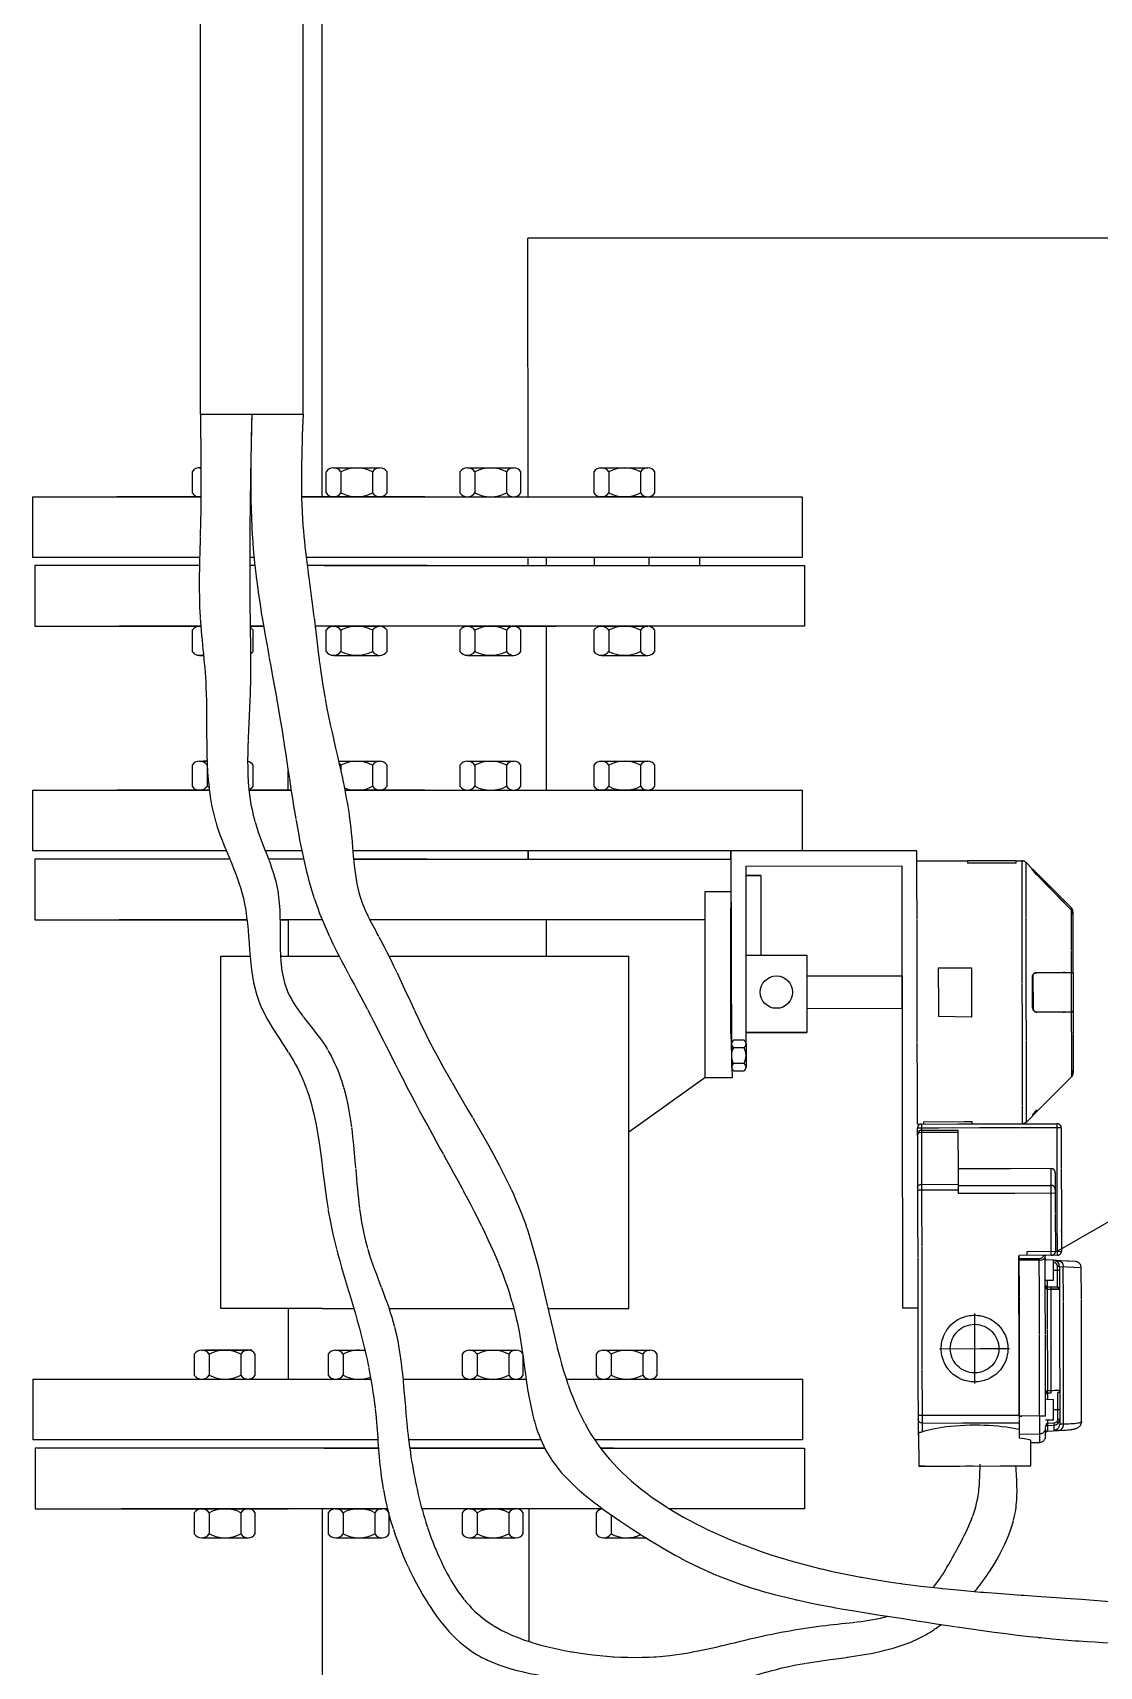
# Model space of a CAD drawing. Header units: millimetres. Extents: x -17263 to -7565, y 1486 to 4446.
# Drawn here: x -13413.1 to -13149.7, y 1900.7 to 2304.3 of the extents above; entities that cross this region are included whole.
import ezdxf

# ---------------------------------------------------------------- set-up
doc = ezdxf.new("R2010")
doc.units = ezdxf.units.MM
doc.linetypes.add('1 PULG', pattern=[10, 10, 0])
doc.linetypes.add('Dashed', pattern=[2, 1, -1])
doc.layers.add('AM_9', color=6, linetype='Dashed', lineweight=25)
for name, color, linetype in [('Canalización nueva', 6, 'Continuous'), ('Conductor nuevo', 1, '1 PULG'), ('Instrumentos nuevos', 3, '1 PULG'), ('PIPING', 3, 'Continuous'), ('REFERENCIAS', 1, 'Continuous')]:
    doc.layers.add(name, color=color, linetype=linetype)

msp = doc.modelspace()

# ---------------------------------------------------------------- linework, layer by layer
for p, q in [((-13341.68, 2189.63), (-13341.68, 2618.1)), ((-13341.68, 2189.63), (-13341.68, 2278.88)), ((-12789.48, 2253.48), (-13290.86, 2253.5)), ((-13290.8, 2189.63), (-13290.86, 2253.5)), ((-13371.71, 2210.07), (-13346.37, 2210.07)), ((-13413.14, 2189.63), (-13413.14, 2174.63)), ((-13413.14, 2189.63), (-13371.61, 2189.63)), ((-13371.61, 2189.63), (-13392.33, 2189.63)), ((-13371.61, 2189.63), (-13392.33, 2189.63)), ((-13359.25, 2189.63), (-13359.4, 2189.63)), ((-13359.4, 2189.63), (-13359.25, 2189.63)), ((-13316.28, 2189.63), (-13346.71, 2189.63)), ((-13346.71, 2189.63), (-13318.14, 2189.63)), ((-13341.68, 2189.63), (-13290.88, 2189.63)), ((-13318.08, 2189.63), (-13223.08, 2189.63)), ((-13316.28, 2189.63), (-13253.78, 2189.63)), ((-13316.25, 2189.63), (-13241.25, 2189.63)), ((-13261.53, 2189.63), (-13253.78, 2189.63)), ((-13223.08, 2189.63), (-13223.08, 2174.63)), ((-13371.91, 2174.63), (-13413.14, 2174.63)), ((-13412.59, 2172.63), (-13412.59, 2157.63)), ((-13371.96, 2172.63), (-13412.59, 2172.63)), ((-13371.91, 2174.63), (-13392.33, 2174.63)), ((-13371.96, 2172.63), (-13391.82, 2172.63)), ((-13371.96, 2172.63), (-13391.79, 2172.63)), ((-13371.96, 2172.63), (-13391.79, 2172.63)), ((-13358.26, 2172.63), (-13359.54, 2172.63)), ((-13358.26, 2172.63), (-13359.54, 2172.63)), ((-13358.47, 2174.63), (-13359.53, 2174.63)), ((-13358.47, 2174.63), (-13359.53, 2174.63)), ((-13241.25, 2174.63), (-13345.59, 2174.63)), ((-13223.08, 2174.63), (-13345.59, 2174.63)), ((-13315.74, 2172.63), (-13345.35, 2172.63)), ((-13315.78, 2172.63), (-13345.35, 2172.63)), ((-13341.18, 2172.63), (-13290.38, 2172.63)), ((-13341.14, 2172.63), (-13290.34, 2172.63)), ((-13315.78, 2172.63), (-13253.28, 2172.63)), ((-13315.74, 2172.63), (-13253.24, 2172.63)), ((-13315.74, 2172.63), (-13222.54, 2172.63)), ((-13315.7, 2172.63), (-13240.7, 2172.63)), ((-13290.78, 2172.63), (-13290.79, 2174.63)), ((-13286.22, 2172.63), (-13286.22, 2174.63)), ((-13274.39, 2172.63), (-13274.39, 2174.63)), ((-13260.89, 2172.63), (-13260.89, 2174.63)), ((-13248.35, 2172.63), (-13248.35, 2174.63)), ((-13222.54, 2172.63), (-13222.54, 2157.63)), ((-13412.59, 2157.63), (-13371.61, 2157.63)), ((-13371.61, 2157.63), (-13391.78, 2157.63)), ((-13359.42, 2157.64), (-13356.11, 2157.63)), ((-13356.11, 2157.63), (-13359.42, 2157.63)), ((-13359.42, 2157.63), (-13356.11, 2157.63)), ((-13240.7, 2157.63), (-13343.39, 2157.63)), ((-13222.54, 2157.63), (-13343.39, 2157.63)), ((-13294.33, 2157.63), (-13283.9, 2157.63)), ((-13286.22, 2117.13), (-13286.22, 2157.63)), ((-13350.05, 2117.13), (-13350.05, 2121.95)), ((-13413.14, 2117.13), (-13413.14, 2102.13)), ((-13413.14, 2117.13), (-13369.53, 2117.13)), ((-13371.04, 2117.13), (-13392.33, 2117.13)), ((-13369.53, 2117.13), (-13392.33, 2117.13)), ((-13349.31, 2117.13), (-13359.72, 2117.13)), ((-13359.72, 2117.13), (-13349.31, 2117.13)), ((-13336.05, 2117.13), (-13290.88, 2117.13)), ((-13316.28, 2117.13), (-13336.05, 2117.13)), ((-13336.05, 2117.13), (-13318.14, 2117.13)), ((-13318.08, 2117.13), (-13223.08, 2117.13)), ((-13316.28, 2117.13), (-13253.78, 2117.13)), ((-13316.25, 2117.13), (-13241.25, 2117.13)), ((-13261.53, 2117.13), (-13253.78, 2117.13)), ((-13223.08, 2117.13), (-13223.08, 2102.13)), ((-13365.28, 2102.13), (-13413.14, 2102.13)), ((-13412.59, 2100.13), (-13412.59, 2085.13)), ((-13370.53, 2100.13), (-13412.59, 2100.13)), ((-13365.28, 2102.13), (-13392.33, 2102.13)), ((-13364.45, 2100.13), (-13391.82, 2100.13)), ((-13370.5, 2100.13), (-13391.79, 2100.13)), ((-13364.45, 2100.13), (-13391.79, 2100.13)), ((-13346.66, 2102.13), (-13355.67, 2102.13)), ((-13346.66, 2102.13), (-13355.67, 2102.13)), ((-13346.23, 2100.13), (-13354.91, 2100.13)), ((-13346.23, 2100.13), (-13354.91, 2100.13)), ((-13241.25, 2102.13), (-13334.07, 2102.13)), ((-13223.08, 2102.13), (-13334.07, 2102.13)), ((-13333.89, 2100.13), (-13290.34, 2100.13)), ((-13315.74, 2100.13), (-13333.89, 2100.13)), ((-13333.89, 2100.13), (-13290.38, 2100.13)), ((-13315.78, 2100.13), (-13333.89, 2100.13)), ((-13315.78, 2100.13), (-13253.28, 2100.13)), ((-13315.74, 2100.13), (-13253.24, 2100.13)), ((-13315.74, 2100.13), (-13240.7, 2100.13)), ((-13315.7, 2100.13), (-13240.7, 2100.13)), ((-13290.78, 2100.13), (-13290.79, 2102.13)), ((-13290.71, 2100.13), (-13290.71, 2102.13)), ((-13241.25, 2100.13), (-13241.25, 2100.13)), ((-13240.7, 2100.13), (-13240.7, 2102.13)), ((-13198.51, 2102.13), (-13240.7, 2102.13)), ((-13240.7, 2102.13), (-13240.56, 2051.59)), ((-13240.7, 2102.13), (-13240.7, 2098.4)), ((-13240.7, 2100.13), (-13240.7, 2085.13)), ((-13194.78, 2102.13), (-13198.51, 2102.13)), ((-13194.77, 2099.14), (-13194.78, 2102.13)), ((-13240.7, 2095.92), (-13240.7, 2076.22)), ((-13236.97, 2098.41), (-13198.51, 2098.46)), ((-13236.97, 2054.46), (-13236.97, 2098.41)), ((-13236.97, 2096.1), (-13233.35, 2096.1)), ((-13233.35, 2096.1), (-13236.97, 2096.1)), ((-13233.35, 2096.1), (-13233.35, 2076.41)), ((-13198.51, 2098.46), (-13198.36, 1989.28)), ((-13247.11, 2088.02), (-13247.11, 2046.12)), ((-13240.7, 2077.07), (-13240.7, 2088.02)), ((-13412.59, 2085.13), (-13360.21, 2085.13)), ((-13360.21, 2085.13), (-13391.78, 2085.13)), ((-13341.64, 2085.13), (-13352.05, 2085.13)), ((-13352.05, 2085.13), (-13350.08, 2085.13)), ((-13341.64, 2085.13), (-13350.08, 2085.13)), ((-13350.05, 2085.13), (-13350.05, 2076.11)), ((-13290.7, 2085.13), (-13329.9, 2085.13)), ((-13247.11, 2085.13), (-13329.9, 2085.13)), ((-13247.11, 2085.13), (-13290.7, 2085.13)), ((-13286.22, 2076.11), (-13286.22, 2085.13)), ((-13366.65, 2071.07), (-13366.65, 2076.11)), ((-13366.65, 2076.11), (-13359.46, 2076.11)), ((-13351.94, 2076.11), (-13337.43, 2076.11)), ((-13325.14, 2076.11), (-13290.66, 2076.11)), ((-13290.66, 2076.11), (-13265.85, 2076.11)), ((-13265.88, 1989.13), (-13265.88, 2076.11)), ((-13240.7, 2057.07), (-13240.7, 2077.07)), ((-13236.97, 2076.41), (-13224.2, 2076.41)), ((-13224.2, 2076.41), (-13221.96, 2076.41)), ((-13221.96, 2076.41), (-13221.97, 2057.25)), ((-13366.68, 1989.13), (-13366.65, 2071.07)), ((-13221.96, 2071.27), (-13198.47, 2071.26)), ((-13198.47, 2071.26), (-13198.48, 2063.24)), ((-13221.97, 2063.25), (-13198.46, 2063.24)), ((-13240.7, 2057.07), (-13240.41, 2046.12)), ((-13236.97, 2057.25), (-13221.97, 2057.25)), ((-13221.97, 2057.25), (-13236.97, 2057.25)), ((-13247.11, 2046.12), (-13265.88, 2032.62)), ((-13240.41, 2046.12), (-13247.11, 2046.12)), ((-13341.68, 1989.13), (-13366.68, 1989.13)), ((-13350.05, 1989.13), (-13350.05, 1971.63)), ((-13341.68, 1989.13), (-13333.83, 1989.13)), ((-13325.15, 1989.13), (-13294.31, 1989.13)), ((-13285.91, 1989.13), (-13265.88, 1989.13)), ((-13198.36, 1989.28), (-13194.55, 1989.28)), ((-13413.1, 1971.63), (-13413.1, 1956.63)), ((-13413.1, 1971.63), (-13329.62, 1971.63)), ((-13391.79, 1971.63), (-13329.62, 1971.63)), ((-13321.7, 1971.63), (-13291.28, 1971.63)), ((-13321.7, 1971.63), (-13318.1, 1971.63)), ((-13318.04, 1971.63), (-13291.28, 1971.63)), ((-13281.36, 1971.63), (-13223.04, 1971.63)), ((-13281.36, 1971.63), (-13240.71, 1971.63)), ((-13223.04, 1971.63), (-13223.04, 1956.63)), ((-13327.89, 1956.63), (-13413.1, 1956.63)), ((-13412.56, 1954.63), (-13412.56, 1939.63)), ((-13370.5, 1954.63), (-13412.56, 1954.63)), ((-13327.89, 1956.63), (-13391.79, 1956.63)), ((-13327.75, 1954.63), (-13391.79, 1954.63)), ((-13369.96, 1954.63), (-13391.25, 1954.63)), ((-13327.75, 1954.63), (-13391.25, 1954.63)), ((-13341.14, 1954.63), (-13327.75, 1954.63)), ((-13340.6, 1954.63), (-13327.75, 1954.63)), ((-13287.62, 1956.63), (-13320.28, 1956.63)), ((-13287.62, 1956.63), (-13320.28, 1956.63)), ((-13315.74, 1954.63), (-13320.02, 1954.63)), ((-13286.69, 1954.63), (-13320.02, 1954.63)), ((-13320.02, 1954.63), (-13290.34, 1954.63)), ((-13320.02, 1954.63), (-13286.69, 1954.63)), ((-13315.74, 1954.63), (-13286.69, 1954.63)), ((-13315.7, 1954.63), (-13286.69, 1954.63)), ((-13265.16, 1956.63), (-13274.35, 1956.63)), ((-13223.04, 1956.63), (-13274.35, 1956.63)), ((-13269.73, 1954.63), (-13272.93, 1954.63)), ((-13272.93, 1954.63), (-13253.24, 1954.63)), ((-13272.93, 1954.63), (-13222.5, 1954.63)), ((-13272.93, 1954.63), (-13269.73, 1954.63)), ((-13269.73, 1954.63), (-13252.7, 1954.63)), ((-13269.73, 1954.63), (-13240.16, 1954.63)), ((-13240.71, 1956.63), (-13265.16, 1956.63)), ((-13222.5, 1954.63), (-13222.5, 1939.63)), ((-13412.56, 1939.63), (-13350.05, 1939.63)), ((-13325.52, 1939.63), (-13391.24, 1939.63)), ((-13325.52, 1939.63), (-13350.05, 1939.63)), ((-13341.68, 1939.63), (-13341.68, 1789.63)), ((-13272.39, 1939.63), (-13317.02, 1939.63)), ((-13272.39, 1939.63), (-13317.02, 1939.63)), ((-13290.52, 1906.81), (-13290.55, 1939.63)), ((-13240.16, 1939.63), (-13255.93, 1939.63)), ((-13222.5, 1939.63), (-13255.93, 1939.63))]:
    msp.add_line(p, q)
msp.add_lwpolyline([(-13240.7, 2092.07), (-13247.11, 2092.07), (-13247.11, 2088.02)])
msp.add_circle((-13229.47, 2067.25), 4)
at = {"layer": 'AM_9'}
for p, q in [((-13194.64, 2032.16), (-13194.64, 2032.18)), ((-13194.61, 2019.11), (-13194.61, 2019.04))]:
    msp.add_line(p, q, dxfattribs=at)
at = {"layer": 'Canalización nueva'}
for p, q in [((-13346.37, 2210.07), (-13346.34, 2623.48)), ((-13371.71, 2210.07), (-13371.69, 2508.98))]:
    msp.add_line(p, q, dxfattribs=at)
at = {"layer": 'Conductor nuevo'}
for points, knots in [([(-13371.71, 2210.07), (-13371.61, 2200.81), (-13371.42, 2184.5), (-13372.51, 2161.96), (-13369.08, 2137.93), (-13371.85, 2113.11), (-13358.25, 2089.43), (-13361.12, 2066.04), (-13341.68, 2043.84), (-13342.33, 2013.84), (-13332.42, 1986.4), (-13328.12, 1965.16), (-13327.42, 1942.72), (-13320.28, 1922.09), (-13304.91, 1900.91), (-13277.94, 1897), (-13251.29, 1892.11), (-13223.44, 1903.22), (-13201.44, 1902.77), (-13190.39, 1909.8), (-13188.74, 1911.04)], [0, 0, 0, 0, 27.794898, 48.959327, 67.405086, 100.719999, 120.739126, 146.679779, 165.93369, 204.293173, 231.589634, 253.523085, 268.97349, 298.608789, 318.275097, 343.284131, 376.210576, 398.122605, 431.751832, 437.975849, 437.975849, 437.975849, 437.975849]), ([(-13359.04, 2210.07), (-13359.35, 2194.33), (-13359.82, 2170.7), (-13358.94, 2137.6), (-13361.7, 2112.94), (-13349.56, 2090.96), (-13354.71, 2068.76), (-13335.65, 2050.89), (-13333.71, 2027.47), (-13331.74, 2004.09), (-13321.96, 1984.15), (-13321.39, 1962.83), (-13318.38, 1943.21), (-13313.29, 1927.26), (-13303.22, 1910.33), (-13280.18, 1903.23), (-13256.63, 1902), (-13235.35, 1907.87), (-13218.61, 1911), (-13206.76, 1911.76), (-13201.96, 1913.07)], [0, 0, 0, 0, 47.103042, 70.781576, 99.968967, 118.744255, 143.710247, 159.991601, 191.453995, 210.527018, 230.497158, 256.588505, 273.626669, 289.905547, 306.947051, 330.031735, 357.865975, 377.532263, 395.315835, 410.245633, 410.245633, 410.245633, 410.245633]), ([(-13190.73, 1920.16), (-13188.53, 1922.88), (-13184.46, 1930.27), (-13179.34, 1940.06), (-13179.22, 1947.6), (-13179.17, 1950.62)], [424.213829, 424.213829, 424.213829, 424.213829, 434.773648, 448.158509, 457.107265, 457.107265, 457.107265, 457.107265]), ([(-13180.46, 1919.18), (-13179.16, 1920.79), (-13174.49, 1927.23), (-13169.48, 1937.56), (-13170.09, 1946.75), (-13170.32, 1950.21)], [449.450032, 449.450032, 449.450032, 449.450032, 455.464004, 472.486445, 482.764303, 482.764303, 482.764303, 482.764303])]:
    msp.add_open_spline(points, degree=3, knots=knots, dxfattribs=at)
for points in [[(-13359.04, 2210.07), (-13358.58, 2175.84), (-13352.07, 2135.02), (-13347.43, 2106), (-13342.84, 2088.21), (-13331.35, 2064.68), (-13318.71, 2039.99), (-13302.06, 2009), (-13293.44, 1985.46), (-13285.97, 1953.32), (-13268.17, 1936.67), (-13243.47, 1922.9), (-13198.66, 1912.56), (-13152.71, 1906.82), (-13121.12, 1905.68), (-13065.24, 1897.44), (-13022.16, 1885.96), (-12983.1, 1877.92), (-12925.09, 1873.33), (-12869.95, 1872.18), (-12823.42, 1871.61), (-12779.77, 1872.18), (-12713.71, 1874.48), (-12672.16, 1886.76), (-12649.38, 1896.29), (-12630.06, 1917.64), (-12627.05, 1950.19)], [(-13346.37, 2210.07), (-13346.38, 2182.47), (-13343.93, 2161.97), (-13340.84, 2139.26), (-13334.57, 2107.69), (-13331.9, 2089.71), (-13327.24, 2080.17), (-13314.8, 2054.41), (-13291.47, 2009.99), (-13274.35, 1956.63), (-13233.26, 1929.1), (-13154.14, 1917.28), (-13039.54, 1900.92), (-12955.87, 1883.65), (-12890.39, 1881.84), (-12803.98, 1881.84), (-12762.15, 1883.65), (-12697.57, 1888.2), (-12661.19, 1901.83), (-12635.73, 1932.73), (-12635.76, 1950.17), (-12635.73, 1947.27)]]:
    msp.add_spline(points, degree=3, dxfattribs=at)
at = {"layer": 'Instrumentos nuevos'}
for p, q in [((-13194.77, 2099.66), (-13182.27, 2099.69)), ((-13194.64, 2034.66), (-13194.77, 2099.66)), ((-13170.27, 2099.71), (-13182.27, 2099.69)), ((-13182.27, 2099.69), (-13182.27, 2099.11)), ((-13170.27, 2099.13), (-13182.27, 2099.11)), ((-13170.27, 2099.13), (-13170.27, 2099.71)), ((-13170.27, 2099.71), (-13168.89, 2099.71)), ((-13168.89, 2099.71), (-13168.76, 2034.71)), ((-13167.83, 2099.28), (-13166.27, 2097.72)), ((-13167.7, 2035.15), (-13167.83, 2099.28)), ((-13166.27, 2097.47), (-13166.27, 2097.72)), ((-13166.27, 2097.61), (-13166.17, 2097.61)), ((-13166.2, 2097.36), (-13166.17, 2097.36)), ((-13166.17, 2097.61), (-13156.69, 2088.17)), ((-13166.17, 2097.61), (-13166.17, 2097.36)), ((-13165.31, 2096.37), (-13156.69, 2087.62)), ((-13156.69, 2087.61), (-13165.31, 2096.37)), ((-13165.24, 2096.29), (-13156.69, 2087.6)), ((-13156.69, 2087.59), (-13165.24, 2096.29)), ((-13156.69, 2088.17), (-13156.69, 2087.61)), ((-13156.69, 2087.59), (-13156.66, 2072.14)), ((-13156.25, 2086.52), (-13156.26, 2086.73)), ((-13156.25, 2087.11), (-13156.17, 2047.36)), ((-13189.49, 2073.27), (-13181.22, 2073.29)), ((-13189.49, 2073.27), (-13189.46, 2061.25)), ((-13181.2, 2061.09), (-13181.22, 2073.29)), ((-13166.2, 2063.37), (-13166.22, 2071.07)), ((-13166.12, 2071.15), (-13166.21, 2071.15)), ((-13166.12, 2071.15), (-13166.1, 2063.29)), ((-13156.66, 2072.04), (-13165.64, 2072.02)), ((-13165.19, 2072.12), (-13156.22, 2072.14)), ((-13158.22, 2072.13), (-13158.66, 2072.13)), ((-13158.66, 2072.13), (-13158.66, 2072.03)), ((-13158.22, 2072.03), (-13158.22, 2072.13)), ((-13156.66, 2072.04), (-13156.64, 2062.44)), ((-13166.19, 2063.29), (-13166.1, 2063.29)), ((-13165.63, 2062.42), (-13156.64, 2062.44)), ((-13158.64, 2062.43), (-13158.64, 2062.33)), ((-13158.2, 2062.33), (-13158.2, 2062.43)), ((-13181.2, 2061.09), (-13189.46, 2061.25)), ((-13165.38, 2062.34), (-13165.17, 2062.32)), ((-13156.2, 2062.34), (-13165.17, 2062.32)), ((-13158.64, 2062.33), (-13158.38, 2062.33)), ((-13158.23, 2062.33), (-13158.2, 2062.33)), ((-13156.64, 2062.34), (-13156.61, 2046.88)), ((-13156.61, 2046.3), (-13166.05, 2036.82)), ((-13156.61, 2046.86), (-13156.61, 2046.3)), ((-13156.18, 2047.78), (-13156.17, 2047.95)), ((-13194.64, 2034.66), (-13168.76, 2034.71)), ((-13194.64, 2034.66), (-13168.76, 2034.71)), ((-13193.64, 2034.66), (-13160.14, 2034.73)), ((-13193.64, 2034.66), (-13193.49, 1958.63)), ((-13193.14, 2035.24), (-13181.14, 2035.27)), ((-13193.14, 2035.24), (-13193.14, 2034.66)), ((-13181.14, 2034.69), (-13181.14, 2035.27)), ((-13168.76, 2034.71), (-13167.7, 2035.15)), ((-13166.15, 2036.72), (-13167.7, 2035.15)), ((-13166.15, 2036.72), (-13166.15, 2036.96)), ((-13166.05, 2036.82), (-13166.15, 2036.82)), ((-13166.05, 2037.08), (-13166.08, 2037.08)), ((-13166.05, 2037.08), (-13166.05, 2036.82)), ((-13160.08, 2002.23), (-13160.14, 2034.73)), ((-13159.14, 2033.73), (-13194.64, 2033.66)), ((-13194.64, 2032.18), (-13194.64, 2033.66)), ((-13194.64, 2032.16), (-13194.64, 2031.87)), ((-13194.62, 2031.99), (-13194.64, 2031.87)), ((-13194.64, 2031.87), (-13194.63, 2031.94)), ((-13194.64, 2031.87), (-13194.49, 1958.16)), ((-13194.62, 2032.32), (-13194.57, 2032.47)), ((-13194.62, 2032.34), (-13194.61, 2032.4)), ((-13194.62, 2032.33), (-13194.62, 2031.99)), ((-13194.58, 2032.49), (-13194.57, 2032.52)), ((-13194.54, 2032.59), (-13194.57, 2032.52)), ((-13193.64, 2033.16), (-13184.64, 2033.18)), ((-13184.64, 2032.59), (-13193.64, 2032.58)), ((-13184.64, 2033.18), (-13184.61, 2017.5)), ((-13159.14, 2033.73), (-13159.08, 2003.23)), ((-13161.62, 2023.64), (-13184.62, 2023.59)), ((-13161.58, 2002.23), (-13161.62, 2023.64)), ((-13160.62, 2022.62), (-13160.58, 2003.23)), ((-13184.61, 2018.35), (-13194.61, 2018.33)), ((-13193.61, 2019.75), (-13193.81, 2019.73)), ((-13193.61, 2019.75), (-13184.61, 2019.77)), ((-13184.61, 2019.47), (-13161.61, 2019.52)), ((-13160.61, 2017.55), (-13184.61, 2017.5)), ((-13159.09, 2008.23), (-13159.19, 2008.23)), ((-13169.58, 2002.11), (-13169.47, 2002.21)), ((-13169.5, 1962.49), (-13169.58, 2002.11)), ((-13169.58, 2002.11), (-13169.49, 1957.18)), ((-13160.08, 2002.23), (-13169.47, 2002.21)), ((-13167.58, 2003.21), (-13159.08, 2003.23)), ((-13167.58, 2002.21), (-13167.58, 2003.21)), ((-13163.08, 2002.22), (-13163.58, 2002.22)), ((-13163.08, 2001.93), (-13163.09, 2002.06)), ((-13163, 1962.61), (-13163.08, 2002.22)), ((-13163.08, 2002.05), (-13163.08, 2002.02)), ((-13163.08, 2002.02), (-13163.08, 2001.99)), ((-13163.08, 2001.95), (-13163.08, 2001.99)), ((-13163.08, 2001.93), (-13163.08, 2001.95)), ((-13164.54, 2001.37), (-13169.58, 2001.36)), ((-13164.54, 2001.01), (-13169.58, 2001)), ((-13164.46, 1962.6), (-13164.54, 2001.37)), ((-13161.08, 2001.08), (-13163.08, 2001.07)), ((-13161.07, 1996.08), (-13161.08, 2001.08)), ((-13155.61, 2000.69), (-13161.07, 2000.96)), ((-13161.07, 2000.46), (-13161.01, 2000.46)), ((-13161.07, 1998.58), (-13159.57, 1998.58)), ((-13160.77, 2000.93), (-13160.77, 2000.93)), ((-13159.57, 1999.46), (-13160.06, 1999.46)), ((-13160.05, 1994.34), (-13160.06, 1999.46)), ((-13155.61, 2000.68), (-13159.75, 2000.89)), ((-13159.57, 1999.46), (-13154.19, 1999.19)), ((-13159.57, 1999.46), (-13159.49, 1960.55)), ((-13159.57, 1999.39), (-13159.57, 1997.08)), ((-13155.68, 2000.67), (-13159.56, 2000.88)), ((-13158.54, 1960.49), (-13158.62, 1999.41)), ((-13155.4, 2000.65), (-13155.68, 2000.67)), ((-13155.32, 2000.64), (-13155.4, 2000.65)), ((-13154.11, 1961.15), (-13154.18, 1999.19)), ((-13163.07, 1996.07), (-13161.07, 1996.08)), ((-13162.95, 1994.56), (-13162.93, 1994.55)), ((-13162.59, 1993.88), (-13162.54, 1968.77)), ((-13162.57, 1996.07), (-13162.57, 1994.38)), ((-13160.05, 1994.34), (-13162.57, 1994.38)), ((-13162.55, 1993.88), (-13159.56, 1993.84)), ((-13161.6, 1968.79), (-13161.65, 1993.87)), ((-13160.05, 1994.34), (-13160.03, 1994.34)), ((-13160.03, 1994.34), (-13160, 1994.34)), ((-13160, 1994.34), (-13159.85, 1994.29)), ((-13159.57, 1996.33), (-13159.57, 1996.43)), ((-13159.57, 1996.43), (-13159.57, 1996.38)), ((-13180.55, 1987.85), (-13180.51, 1970.53)), ((-13189.19, 1979.17), (-13171.87, 1979.21)), ((-13162.99, 1968.01), (-13163.01, 1967.77)), ((-13161.01, 1966.58), (-13163.01, 1966.57)), ((-13162.88, 1968.11), (-13162.87, 1968.12)), ((-13162.88, 1968.1), (-13162.87, 1968.11)), ((-13162.54, 1968.77), (-13162.61, 1968.75)), ((-13162.5, 1968.77), (-13162.54, 1968.77)), ((-13162.52, 1968.27), (-13161.61, 1968.29)), ((-13162.52, 1968.27), (-13162.52, 1966.57)), ((-13161.6, 1968.79), (-13162.5, 1968.77)), ((-13161, 1961.58), (-13161.01, 1966.58)), ((-13159.99, 1961.79), (-13160, 1968.32)), ((-13160, 1968.32), (-13159.98, 1968.32)), ((-13159.98, 1968.32), (-13159.95, 1968.32)), ((-13159.95, 1968.32), (-13159.82, 1968.36)), ((-13159.51, 1968.79), (-13159.51, 1968.82)), ((-13159.51, 1966.18), (-13159.5, 1961.75)), ((-13194.5, 1962.73), (-13169.5, 1962.78)), ((-13164.46, 1962.6), (-13169.5, 1962.48)), ((-13169.5, 1962.49), (-13168.88, 1962.49)), ((-13164.46, 1962.6), (-13163, 1962.61)), ((-13163, 1961.57), (-13161, 1961.58)), ((-13162.51, 1961.58), (-13162.5, 1960.7)), ((-13159.5, 1964.08), (-13161, 1964.08)), ((-13159.99, 1961.79), (-13159.5, 1961.79)), ((-13194.34, 1958.48), (-13194.32, 1950.16)), ((-13193.49, 1960.79), (-13169.49, 1960.84)), ((-13169.49, 1958.39), (-13169.49, 1958.03)), ((-13169.49, 1958.03), (-13164.45, 1958.15)), ((-13164.45, 1956.03), (-13164.45, 1958.15)), ((-13162.99, 1957.54), (-13162.99, 1959.64)), ((-13162.96, 1959.95), (-13162.94, 1959.98)), ((-13162.5, 1960.7), (-13162.52, 1960.7)), ((-13162.52, 1960.2), (-13160.91, 1960.29)), ((-13162.52, 1960.2), (-13162.52, 1958.82)), ((-13162.52, 1958.82), (-13158.31, 1959.05)), ((-13160.93, 1960.78), (-13162.5, 1960.7)), ((-13160.91, 1959.05), (-13160.91, 1960.29)), ((-13159.78, 1958.99), (-13158.54, 1959.04)), ((-13159.48, 1960.53), (-13159.5, 1960.38)), ((-13159.48, 1960.53), (-13159.49, 1960.55)), ((-13158.54, 1959.04), (-13158.31, 1959.05)), ((-13158.54, 1959.04), (-13158.5, 1959.04)), ((-13158.31, 1959.05), (-13158.18, 1959.06)), ((-13166.62, 1950.22), (-13166.64, 1956.5)), ((-13166.63, 1955.97), (-13164.45, 1956.03)), ((-13194.32, 1950.16), (-13166.62, 1950.22)), ((-13192.82, 1950.16), (-13194.32, 1950.16)), ((-13192.82, 1950.16), (-13180.82, 1950.19))]:
    msp.add_line(p, q, dxfattribs=at)
for points in [[(-13166.27, 2097.47), (-13166.24, 2097.42), (-13166.18, 2097.32), (-13166.07, 2097.18), (-13166, 2097.1), (-13165.92, 2097.01), (-13165.82, 2096.9), (-13165.71, 2096.78), (-13165.6, 2096.65), (-13165.44, 2096.49), (-13165.24, 2096.29)], [(-13166.17, 2097.36), (-13166.15, 2097.32), (-13166.09, 2097.23), (-13166, 2097.12), (-13165.88, 2096.97), (-13165.65, 2096.73), (-13165.31, 2096.37)], [(-13165.96, 2097.05), (-13165.92, 2097.01), (-13165.8, 2096.88), (-13165.65, 2096.71), (-13165.46, 2096.51), (-13165.24, 2096.29)], [(-13156.27, 2086.81), (-13156.28, 2086.86), (-13156.38, 2087.15), (-13156.52, 2087.41), (-13156.69, 2087.61)], [(-13156.25, 2086.5), (-13156.28, 2086.81), (-13156.36, 2087.1), (-13156.5, 2087.36), (-13156.69, 2087.59)], [(-13166.22, 2071.07), (-13166.19, 2071.32), (-13166.12, 2071.54), (-13166.01, 2071.72), (-13165.97, 2071.78), (-13165.92, 2071.83), (-13165.87, 2071.87), (-13165.75, 2071.96), (-13165.6, 2072.04), (-13165.41, 2072.1), (-13165.19, 2072.12)], [(-13166.12, 2071.15), (-13166.09, 2071.35), (-13166.04, 2071.53), (-13165.95, 2071.68), (-13165.83, 2071.82), (-13165.56, 2071.97), (-13165.26, 2072.02)], [(-13156.66, 2072.04), (-13156.49, 2072.04), (-13156.35, 2072.04), (-13156.25, 2072.04), (-13156.22, 2072.04)], [(-13166.2, 2063.37), (-13166.17, 2063.13), (-13166.11, 2062.91), (-13166, 2062.72), (-13165.93, 2062.64), (-13165.85, 2062.56), (-13165.75, 2062.49), (-13165.65, 2062.43), (-13165.53, 2062.38), (-13165.37, 2062.34), (-13165.17, 2062.32)], [(-13166.1, 2063.29), (-13166.08, 2063.1), (-13166.02, 2062.92), (-13165.93, 2062.76), (-13165.81, 2062.62), (-13165.58, 2062.48), (-13165.24, 2062.42)], [(-13156.2, 2062.44), (-13156.23, 2062.44), (-13156.33, 2062.44), (-13156.47, 2062.44), (-13156.64, 2062.44)], [(-13156.61, 2046.88), (-13156.42, 2047.11), (-13156.29, 2047.37), (-13156.2, 2047.67), (-13156.17, 2047.97)], [(-13156.61, 2046.86), (-13156.44, 2047.06), (-13156.3, 2047.31), (-13156.21, 2047.61), (-13156.2, 2047.66)], [(-13166.15, 2036.96), (-13166.12, 2037.02), (-13166.05, 2037.13), (-13165.94, 2037.26), (-13165.9, 2037.31), (-13165.85, 2037.37), (-13165.8, 2037.43), (-13165.68, 2037.56), (-13165.53, 2037.73), (-13165.34, 2037.93), (-13165.13, 2038.15)], [(-13166.05, 2037.08), (-13166.03, 2037.13), (-13165.97, 2037.21), (-13165.88, 2037.32), (-13165.76, 2037.47), (-13165.49, 2037.76), (-13165.2, 2038.07)], [(-13166.05, 2037.08), (-13166.03, 2037.12), (-13165.97, 2037.2), (-13165.88, 2037.32), (-13165.76, 2037.47), (-13165.53, 2037.71), (-13165.21, 2038.05)], [(-13194.64, 2032.15), (-13194.62, 2032.31), (-13194.62, 2032.32)], [(-13194.63, 2031.94), (-13194.62, 2032.01), (-13194.59, 2032.08)], [(-13194.53, 2032.59), (-13194.59, 2032.47), (-13194.62, 2032.34)], [(-13193.64, 2032.58), (-13193.83, 2032.56), (-13194.02, 2032.52), (-13194.19, 2032.46), (-13194.35, 2032.37), (-13194.47, 2032.26), (-13194.56, 2032.14), (-13194.62, 2032.01), (-13194.62, 2031.99)], [(-13193.64, 2033.15), (-13193.92, 2033.11), (-13194.19, 2032.99), (-13194.42, 2032.78), (-13194.54, 2032.59)], [(-13194.42, 2032.78), (-13194.35, 2032.87), (-13194.19, 2032.99), (-13194.02, 2033.09), (-13193.83, 2033.14), (-13193.64, 2033.16)], [(-13193.83, 2033.14), (-13193.83, 2033.14), (-13193.64, 2033.16)], [(-13160.62, 2022.62), (-13160.65, 2022.87), (-13160.72, 2023.07), (-13160.91, 2023.34), (-13161.23, 2023.56), (-13161.42, 2023.61), (-13161.62, 2023.64)], [(-13194.61, 2019.04), (-13194.59, 2019.18), (-13194.54, 2019.31), (-13194.44, 2019.43), (-13194.32, 2019.54), (-13194.17, 2019.63), (-13194, 2019.69), (-13193.81, 2019.73), (-13193.61, 2019.75)], [(-13163.58, 2002.22), (-13163.62, 2002.02), (-13163.71, 2001.83), (-13163.79, 2001.72), (-13163.87, 2001.63), (-13163.97, 2001.55), (-13164.1, 2001.47), (-13164.25, 2001.41), (-13164.39, 2001.38), (-13164.54, 2001.37)], [(-13164.54, 2001.01), (-13164.24, 2001.04), (-13163.95, 2001.1), (-13163.69, 2001.2), (-13163.46, 2001.33), (-13163.39, 2001.38), (-13163.33, 2001.44), (-13163.26, 2001.51), (-13163.21, 2001.59), (-13163.11, 2001.77), (-13163.08, 2001.93)], [(-13163.2, 2002.22), (-13163.11, 2002.12), (-13163.08, 2002.05)], [(-13163.08, 2001.54), (-13163.06, 2001.29), (-13163.03, 2001.1), (-13163.02, 2001.07)], [(-13162.75, 2001.07), (-13162.83, 2001.11), (-13162.88, 2001.15), (-13162.93, 2001.19), (-13162.98, 2001.24), (-13163.03, 2001.33), (-13163.06, 2001.42), (-13163.08, 2001.54)], [(-13161.01, 2000.46), (-13161, 2000.65), (-13161, 2000.81), (-13160.99, 2000.92), (-13161, 2000.96)], [(-13159.57, 1999.46), (-13159.6, 1999.75), (-13159.68, 2000.02), (-13159.81, 2000.27), (-13159.99, 2000.5), (-13160.2, 2000.68), (-13160.45, 2000.82), (-13160.72, 2000.92), (-13161, 2000.96)], [(-13159.74, 2000.89), (-13160.07, 2000.91), (-13160.33, 2000.92), (-13160.54, 2000.93), (-13160.68, 2000.93), (-13160.76, 2000.93)], [(-13159.76, 2000.89), (-13159.64, 2000.87), (-13159.4, 2000.78), (-13159.18, 2000.64), (-13158.98, 2000.45), (-13158.82, 2000.21), (-13158.7, 1999.95), (-13158.64, 1999.67), (-13158.62, 1999.41)], [(-13155.59, 2000.68), (-13155.61, 2000.68), (-13155.7, 2000.67)], [(-13154.19, 1999.19), (-13154.2, 1999.41), (-13154.28, 1999.7), (-13154.41, 1999.97), (-13154.58, 2000.2), (-13154.78, 2000.38), (-13154.99, 2000.51), (-13155.19, 2000.6), (-13155.39, 2000.65)], [(-13155.39, 2000.63), (-13155.32, 2000.63), (-13155.29, 2000.64)], [(-13155.29, 2000.64), (-13155.29, 2000.64), (-13155.32, 2000.64), (-13155.32, 2000.64)], [(-13163.06, 1994.88), (-13163.06, 1994.81), (-13163.04, 1994.74), (-13163.02, 1994.68), (-13163, 1994.63), (-13162.99, 1994.62)], [(-13162.94, 1994.55), (-13162.96, 1994.58), (-13163, 1994.63), (-13163.02, 1994.68), (-13163.06, 1994.73)], [(-13163.06, 1994.72), (-13163.05, 1994.7), (-13163.04, 1994.58), (-13163, 1994.42), (-13162.96, 1994.28), (-13162.92, 1994.18), (-13162.87, 1994.09), (-13162.82, 1994.02), (-13162.76, 1993.97), (-13162.71, 1993.93), (-13162.65, 1993.9), (-13162.59, 1993.88)], [(-13162.79, 1994.43), (-13162.84, 1994.47), (-13162.92, 1994.54), (-13162.94, 1994.55)], [(-13162.93, 1994.55), (-13162.93, 1994.55), (-13162.91, 1994.53)], [(-13162.58, 1994.37), (-13162.73, 1994.4), (-13162.79, 1994.43)], [(-13162.57, 1994.38), (-13162.58, 1994.38), (-13162.59, 1994.38)], [(-13162.58, 1994.38), (-13162.58, 1994.35), (-13162.58, 1994.3), (-13162.58, 1994.24), (-13162.58, 1994.16), (-13162.58, 1994.07), (-13162.59, 1993.88)], [(-13162.58, 1994.35), (-13162.58, 1994.3), (-13162.58, 1994.24), (-13162.58, 1994.16), (-13162.58, 1994.07), (-13162.59, 1993.88)], [(-13162.59, 1993.88), (-13162.57, 1993.88), (-13162.55, 1993.88)], [(-13161.65, 1993.87), (-13161.64, 1994.06), (-13161.65, 1994.22), (-13161.65, 1994.33), (-13161.66, 1994.37)], [(-13159.56, 1993.84), (-13159.6, 1993.84), (-13159.72, 1993.84), (-13159.92, 1993.84), (-13160.17, 1993.85), (-13160.49, 1993.85), (-13160.85, 1993.86), (-13161.24, 1993.86), (-13161.65, 1993.87)], [(-13160.05, 1994.34), (-13160.05, 1994.34), (-13160.05, 1994.34)], [(-13159.85, 1994.29), (-13159.85, 1994.29), (-13159.67, 1994.15), (-13159.59, 1994.01)], [(-13159.59, 1994.01), (-13159.59, 1994), (-13159.56, 1993.84)], [(-13159.56, 1993.84), (-13159.56, 1993.84), (-13159.56, 1993.84)], [(-13163.01, 1967.77), (-13162.99, 1967.89), (-13162.96, 1967.98), (-13162.92, 1968.04)], [(-13162.54, 1968.77), (-13162.6, 1968.75), (-13162.65, 1968.72), (-13162.77, 1968.62), (-13162.82, 1968.55), (-13162.87, 1968.47), (-13162.91, 1968.37), (-13162.96, 1968.18), (-13163, 1968), (-13163, 1967.93)], [(-13163, 1967.92), (-13162.97, 1967.97), (-13162.94, 1968.01), (-13162.91, 1968.06), (-13162.88, 1968.1)], [(-13162.87, 1968.11), (-13162.79, 1968.18), (-13162.74, 1968.22)], [(-13162.87, 1968.12), (-13162.86, 1968.13), (-13162.82, 1968.16), (-13162.79, 1968.18), (-13162.74, 1968.21), (-13162.73, 1968.21)], [(-13162.74, 1968.22), (-13162.68, 1968.25), (-13162.53, 1968.27)], [(-13162.73, 1968.21), (-13162.68, 1968.24), (-13162.61, 1968.26), (-13162.54, 1968.27)], [(-13162.5, 1968.77), (-13162.52, 1968.77), (-13162.54, 1968.77)], [(-13162.53, 1968.28), (-13162.53, 1968.3), (-13162.53, 1968.35), (-13162.52, 1968.41), (-13162.53, 1968.49), (-13162.53, 1968.58), (-13162.54, 1968.77)], [(-13162.54, 1968.27), (-13162.53, 1968.27), (-13162.52, 1968.27)], [(-13161.61, 1968.29), (-13161.6, 1968.32), (-13161.6, 1968.43), (-13161.59, 1968.6), (-13161.6, 1968.79)], [(-13159.51, 1968.82), (-13159.55, 1968.82), (-13159.67, 1968.82), (-13159.87, 1968.82), (-13160.12, 1968.81), (-13160.44, 1968.81), (-13160.8, 1968.8), (-13161.19, 1968.79), (-13161.6, 1968.79)], [(-13160, 1968.32), (-13160, 1968.32), (-13160, 1968.32)], [(-13159.82, 1968.36), (-13159.81, 1968.36), (-13159.65, 1968.47), (-13159.55, 1968.63), (-13159.51, 1968.79)], [(-13159.51, 1968.82), (-13159.51, 1968.82), (-13159.51, 1968.82)], [(-13193.49, 1960.79), (-13193.69, 1960.81), (-13193.88, 1960.86), (-13194.05, 1960.95), (-13194.2, 1961.07), (-13194.33, 1961.22), (-13194.42, 1961.39), (-13194.48, 1961.57), (-13194.5, 1961.76)], [(-13164.45, 1958.15), (-13164.45, 1958.26), (-13164.44, 1958.42), (-13164.44, 1958.65), (-13164.44, 1958.93), (-13164.44, 1959.26), (-13164.44, 1959.64), (-13164.44, 1960.07), (-13164.44, 1960.53), (-13164.44, 1961.02), (-13164.45, 1961.53), (-13164.45, 1962.06), (-13164.46, 1962.6)], [(-13159.99, 1961.79), (-13160.03, 1961.51), (-13160.14, 1961.25), (-13160.33, 1961.03), (-13160.61, 1960.86), (-13160.93, 1960.78)], [(-13159.64, 1961.16), (-13159.63, 1961.16), (-13159.53, 1961.46), (-13159.5, 1961.79)], [(-13194.34, 1958.48), (-13194.31, 1958.54), (-13194.21, 1958.54), (-13194.04, 1958.52), (-13193.8, 1958.54), (-13193.49, 1958.63)], [(-13193.49, 1958.63), (-13193.03, 1958.8), (-13192.48, 1958.97), (-13191.84, 1959.14), (-13191.12, 1959.31), (-13190.31, 1959.48), (-13189.44, 1959.63), (-13188.51, 1959.78), (-13187.51, 1959.91), (-13186.42, 1960.03), (-13185.29, 1960.14), (-13184.12, 1960.22), (-13182.93, 1960.28), (-13181.71, 1960.32), (-13180.49, 1960.33)], [(-13180.49, 1960.33), (-13179.33, 1960.32), (-13178.17, 1960.29), (-13177.03, 1960.24), (-13175.91, 1960.17), (-13174.82, 1960.08), (-13173.76, 1959.97), (-13172.76, 1959.85), (-13171.8, 1959.71), (-13170.87, 1959.55), (-13170.01, 1959.39), (-13169.48, 1959.27)], [(-13162.52, 1960.7), (-13162.58, 1960.69), (-13162.64, 1960.66), (-13162.74, 1960.58), (-13162.82, 1960.48), (-13162.89, 1960.35), (-13162.95, 1960.19), (-13162.98, 1960.02), (-13162.99, 1959.96)], [(-13162.99, 1959.95), (-13162.96, 1959.97), (-13162.94, 1959.98)], [(-13162.99, 1959.81), (-13162.98, 1959.91), (-13162.96, 1959.95)], [(-13162.94, 1959.98), (-13162.94, 1959.99), (-13162.9, 1960.04), (-13162.87, 1960.07), (-13162.84, 1960.1), (-13162.8, 1960.12), (-13162.76, 1960.14), (-13162.71, 1960.16), (-13162.66, 1960.18), (-13162.59, 1960.2), (-13162.52, 1960.2)], [(-13162.52, 1960.7), (-13162.51, 1960.53), (-13162.51, 1960.37), (-13162.51, 1960.25), (-13162.52, 1960.2)], [(-13160.93, 1960.78), (-13160.92, 1960.61), (-13160.92, 1960.45), (-13160.91, 1960.34), (-13160.91, 1960.29)], [(-13160.91, 1960.29), (-13160.68, 1960.32), (-13160.44, 1960.39), (-13160.2, 1960.51), (-13159.98, 1960.68), (-13159.79, 1960.9), (-13159.64, 1961.16)], [(-13159.78, 1958.99), (-13160.16, 1958.99), (-13160.46, 1958.99), (-13160.69, 1959), (-13160.86, 1959.02), (-13160.91, 1959.05)], [(-13159.78, 1958.99), (-13159.55, 1959.03), (-13159.32, 1959.12), (-13159.09, 1959.27), (-13158.9, 1959.46), (-13158.74, 1959.7), (-13158.63, 1959.96), (-13158.56, 1960.23), (-13158.54, 1960.49)], [(-13158.54, 1960.49), (-13158.56, 1960.49), (-13158.57, 1960.49), (-13158.59, 1960.49), (-13158.63, 1960.49), (-13158.7, 1960.49), (-13158.82, 1960.49), (-13159, 1960.49), (-13159.25, 1960.49), (-13159.39, 1960.51), (-13159.47, 1960.52)], [(-13154.11, 1961.15), (-13154.12, 1961.09), (-13154.15, 1961.04), (-13154.21, 1961), (-13154.35, 1960.92), (-13154.55, 1960.85), (-13154.81, 1960.79), (-13155.12, 1960.73), (-13155.5, 1960.68), (-13155.86, 1960.64), (-13156.28, 1960.6), (-13156.74, 1960.57), (-13157.27, 1960.54), (-13157.86, 1960.52), (-13158.54, 1960.49)], [(-13158.5, 1959.04), (-13158.07, 1959.07), (-13157.59, 1959.1), (-13157.18, 1959.14), (-13156.82, 1959.18), (-13156.53, 1959.22), (-13156.27, 1959.26), (-13156.05, 1959.3), (-13155.86, 1959.34), (-13155.68, 1959.39), (-13155.56, 1959.43), (-13155.43, 1959.47), (-13155.28, 1959.53), (-13155.14, 1959.59), (-13154.97, 1959.69), (-13154.78, 1959.82), (-13154.61, 1959.96), (-13154.52, 1960.06), (-13154.45, 1960.14), (-13154.4, 1960.21), (-13154.36, 1960.27), (-13154.32, 1960.33), (-13154.26, 1960.46), (-13154.19, 1960.64), (-13154.13, 1960.88), (-13154.11, 1961.15)], [(-13169.49, 1957.18), (-13168.84, 1957.1), (-13168.26, 1957.01), (-13167.77, 1956.92), (-13167.36, 1956.84), (-13167.04, 1956.75), (-13166.82, 1956.66), (-13166.68, 1956.58), (-13166.64, 1956.5), (-13166.64, 1956.5)]]:
    msp.add_lwpolyline(points, dxfattribs=at)
for radius in [8.25, 6]:
    msp.add_circle((-13180.53, 1979.19), radius, dxfattribs=at)
for centre, radius, start, end in [((-13168.89, 2098.21), 1.5, 45.115, 90.115), ((-13157.75, 2087.11), 1.5, 0.115, 45.115), ((-13157.67, 2047.36), 1.5, 315.115, 0.115), ((-13193.64, 2033.66), 1, 90.115, 180.115), ((-13160.14, 2033.73), 1, 0.115, 90.115), ((-13161.58, 2003.23), 1, 270.115, 0.115), ((-13160.08, 2003.23), 1, 270.115, 0.115), ((-13162.56, 1994.88), 0.5, 180.115, 225.4723), ((-13162.51, 1967.77), 0.5, 161.7752, 180.115), ((-13162.51, 1967.77), 0.5, 137.4546, 158.6095), ((-13162.51, 1967.77), 0.5, 91.215, 113.648), ((-13193.49, 1958.16), 1, 180.115, 211.9033), ((-13164.49, 1957.53), 1.5, 271.615, 0.115), ((-13162.49, 1958.32), 0.5, 93.115, 180.115)]:
    msp.add_arc(centre, radius, start, end, dxfattribs=at)
for centre, major_axis, ratio, start_param, end_param in [((-13161.61, 2018.53), (1, 0.002), 0.984808, 6.283166, 7.853963), ((-13161.06, 1999.46), (0, 1), 0.999816, 4.71302, 6.231509), ((-13162.58, 1993.88), (-0.009, -0.5), 0.052326, 1.5718, 3.141593), ((-13160.06, 1993.84), (0.5, 0.001), 0.99999, 0.047118, 1.551598), ((-13160.06, 1993.84), (0.5, 0.001), 0.99999, 0, 0.047118), ((-13162.53, 1968.77), (0.011, -0.5), 0.052326, 6.283185, 7.852978), ((-13160.01, 1968.82), (-0.5, 0), 0.99999, 1.591854, 3.097235), ((-13160.01, 1968.82), (-0.5, -0.001), 0.99999, 3.095377, 3.141594), ((-13164.49, 1959.63), (-1.5, 0), 0.990112, 1.596978, 3.141594), ((-13162.51, 1960.7), (0.026, -0.499), 0.019173, 0.114339, 1.569827), ((-13160.99, 1960.55), (1.5, 0), 0.999335, 4.764762, 6.283186)]:
    msp.add_ellipse(centre, major_axis=major_axis, ratio=ratio, start_param=start_param, end_param=end_param, dxfattribs=at)
at = {"layer": 'PIPING', "color": 0, "ltscale": 25}
for p, q in [((-13373.78, 2195.82), (-13373.78, 2190.6)), ((-13371.93, 2196.8), (-13371.59, 2196.8)), ((-13340.71, 2195.82), (-13340.71, 2190.6)), ((-13338.86, 2196.8), (-13327.41, 2196.8)), ((-13337, 2195.82), (-13337, 2190.6)), ((-13329.19, 2195.82), (-13329.19, 2190.6)), ((-13325.63, 2190.6), (-13325.63, 2195.82)), ((-13307.63, 2195.82), (-13307.63, 2190.6)), ((-13305.78, 2196.8), (-13294.33, 2196.8)), ((-13303.92, 2195.82), (-13303.92, 2190.6)), ((-13296.11, 2195.82), (-13296.11, 2190.6)), ((-13292.55, 2190.6), (-13292.55, 2195.82)), ((-13274.55, 2195.82), (-13274.55, 2190.6)), ((-13272.97, 2196.8), (-13261.53, 2196.8)), ((-13272.7, 2196.8), (-13261.26, 2196.8)), ((-13270.85, 2195.82), (-13270.85, 2190.6)), ((-13263.03, 2195.82), (-13263.03, 2190.6)), ((-13259.47, 2190.6), (-13259.47, 2195.82)), ((-13371.93, 2189.63), (-13371.61, 2189.63)), ((-13338.85, 2189.63), (-13327.41, 2189.63)), ((-13322.01, 2189.63), (-13310.56, 2189.63)), ((-13305.78, 2189.63), (-13294.33, 2189.63)), ((-13261.53, 2189.63), (-13272.97, 2189.63)), ((-13272.7, 2189.63), (-13261.25, 2189.63)), ((-13373.78, 2156.65), (-13373.78, 2151.43)), ((-13371.93, 2157.63), (-13371.61, 2157.63)), ((-13358.71, 2151.43), (-13358.71, 2156.65)), ((-13340.71, 2156.65), (-13340.71, 2151.43)), ((-13338.86, 2157.63), (-13327.41, 2157.63)), ((-13337, 2156.65), (-13337, 2151.43)), ((-13329.19, 2156.65), (-13329.19, 2151.43)), ((-13325.63, 2151.43), (-13325.63, 2156.65)), ((-13310.6, 2157.63), (-13322.04, 2157.63)), ((-13310.56, 2157.63), (-13322.01, 2157.63)), ((-13307.63, 2156.65), (-13307.63, 2151.43)), ((-13305.78, 2157.63), (-13294.33, 2157.63)), ((-13303.92, 2156.65), (-13303.92, 2151.43)), ((-13296.11, 2156.65), (-13296.11, 2151.43)), ((-13292.55, 2151.43), (-13292.55, 2156.65)), ((-13274.55, 2156.65), (-13274.55, 2151.43)), ((-13272.97, 2157.63), (-13261.53, 2157.63)), ((-13272.7, 2157.63), (-13261.26, 2157.63)), ((-13270.85, 2156.65), (-13270.85, 2151.43)), ((-13263.03, 2156.65), (-13263.03, 2151.43)), ((-13259.47, 2151.43), (-13259.47, 2156.65)), ((-13371.93, 2150.45), (-13370.94, 2150.45)), ((-13338.85, 2150.45), (-13327.41, 2150.45)), ((-13305.78, 2150.45), (-13294.33, 2150.45)), ((-13272.7, 2150.45), (-13261.25, 2150.45)), ((-13373.78, 2123.33), (-13373.78, 2118.11)), ((-13371.93, 2124.3), (-13370.07, 2124.3)), ((-13370.07, 2124.3), (-13371.04, 2124.3)), ((-13370.08, 2123.33), (-13370.08, 2118.11)), ((-13358.71, 2118.11), (-13358.71, 2123.33)), ((-13358.71, 2118.11), (-13358.71, 2123.33)), ((-13337.59, 2124.3), (-13327.41, 2124.3)), ((-13337, 2123.33), (-13337, 2121.68)), ((-13329.19, 2123.33), (-13329.19, 2118.11)), ((-13325.63, 2118.11), (-13325.63, 2123.33)), ((-13307.63, 2123.33), (-13307.63, 2118.11)), ((-13305.78, 2124.3), (-13294.33, 2124.3)), ((-13303.92, 2123.33), (-13303.92, 2118.11)), ((-13296.11, 2123.33), (-13296.11, 2118.11)), ((-13292.55, 2118.11), (-13292.55, 2123.33)), ((-13274.55, 2123.33), (-13274.55, 2118.11)), ((-13272.97, 2124.3), (-13261.53, 2124.3)), ((-13272.7, 2124.3), (-13261.26, 2124.3)), ((-13270.85, 2123.33), (-13270.85, 2118.11)), ((-13263.03, 2123.33), (-13263.03, 2118.11)), ((-13259.47, 2118.11), (-13259.47, 2123.33)), ((-13371.93, 2117.13), (-13369.53, 2117.13)), ((-13371.04, 2117.13), (-13369.53, 2117.13)), ((-13359.72, 2117.13), (-13359.59, 2117.13)), ((-13336.05, 2117.13), (-13327.41, 2117.13)), ((-13322.01, 2117.13), (-13310.56, 2117.13)), ((-13305.78, 2117.13), (-13294.33, 2117.13)), ((-13261.53, 2117.13), (-13272.97, 2117.13)), ((-13272.7, 2117.13), (-13261.25, 2117.13)), ((-13310.6, 2085.13), (-13322.04, 2085.13)), ((-13240.56, 2054.45), (-13240.56, 2048.73)), ((-13237.46, 2055.38), (-13240.07, 2055.38)), ((-13236.97, 2054.46), (-13236.97, 2048.73)), ((-13237.46, 2053.53), (-13240.07, 2053.53)), ((-13237.46, 2049.62), (-13240.07, 2049.62)), ((-13240.07, 2047.84), (-13237.46, 2047.84)), ((-13373.24, 1977.82), (-13373.24, 1972.6)), ((-13371.39, 1978.8), (-13359.95, 1978.8)), ((-13359.05, 1978.8), (-13370.5, 1978.8)), ((-13369.54, 1977.82), (-13369.54, 1972.6)), ((-13361.72, 1977.82), (-13361.72, 1972.6)), ((-13358.17, 1972.6), (-13358.17, 1977.82)), ((-13340.17, 1977.82), (-13340.17, 1972.6)), ((-13338.32, 1978.8), (-13331.08, 1978.8)), ((-13336.46, 1977.82), (-13336.46, 1972.6)), ((-13307.09, 1977.82), (-13307.09, 1972.6)), ((-13305.24, 1978.8), (-13293.79, 1978.8)), ((-13303.38, 1977.82), (-13303.38, 1972.6)), ((-13295.57, 1977.82), (-13295.57, 1972.6)), ((-13292.01, 1972.6), (-13292.01, 1977.82)), ((-13274.01, 1977.82), (-13274.01, 1972.6)), ((-13272.43, 1978.8), (-13260.99, 1978.8)), ((-13272.16, 1978.8), (-13260.71, 1978.8)), ((-13270.3, 1977.82), (-13270.3, 1972.6)), ((-13262.49, 1977.82), (-13262.49, 1972.6)), ((-13258.93, 1972.6), (-13258.93, 1977.82)), ((-13371.39, 1971.63), (-13359.94, 1971.63)), ((-13338.31, 1971.63), (-13329.62, 1971.63)), ((-13305.23, 1971.63), (-13293.79, 1971.63)), ((-13272.16, 1971.63), (-13260.71, 1971.63)), ((-13373.24, 1938.65), (-13373.24, 1933.43)), ((-13371.39, 1939.63), (-13359.95, 1939.63)), ((-13359.05, 1939.63), (-13370.5, 1939.63)), ((-13369.54, 1938.65), (-13369.54, 1933.43)), ((-13361.72, 1938.65), (-13361.72, 1933.43)), ((-13358.17, 1933.43), (-13358.17, 1938.65)), ((-13340.17, 1938.65), (-13340.17, 1933.43)), ((-13338.32, 1939.63), (-13326.87, 1939.63)), ((-13336.46, 1938.65), (-13336.46, 1933.43)), ((-13328.65, 1938.65), (-13328.65, 1933.43)), ((-13325.09, 1933.43), (-13325.09, 1938.65)), ((-13310.02, 1939.63), (-13317.02, 1939.63)), ((-13310.56, 1939.63), (-13317.02, 1939.63)), ((-13307.09, 1938.65), (-13307.09, 1933.43)), ((-13305.24, 1939.63), (-13293.79, 1939.63)), ((-13303.38, 1938.65), (-13303.38, 1933.43)), ((-13295.57, 1938.65), (-13295.57, 1933.43)), ((-13292.01, 1933.43), (-13292.01, 1938.65)), ((-13274.01, 1938.65), (-13274.01, 1933.43)), ((-13272.43, 1939.63), (-13272.39, 1939.63)), ((-13270.3, 1938.14), (-13270.3, 1933.43)), ((-13371.39, 1932.45), (-13359.94, 1932.45)), ((-13338.31, 1932.45), (-13326.87, 1932.45)), ((-13305.23, 1932.45), (-13293.79, 1932.45)), ((-13272.16, 1932.45), (-13261.71, 1932.45))]:
    msp.add_line(p, q, dxfattribs=at)
for centre, radius, start, end in [((-13371.93, 2194.55), 2.24, 81.3894, 145.6549), ((-13360.49, 2194.69), 2.11, 55.1417, 55.7159), ((-13338.85, 2194.55), 2.24, 34.3451, 145.6549), ((-13333.09, 2188.5), 8.29, 61.8929, 118.1071), ((-13327.41, 2194.69), 2.11, 32.4052, 147.5948), ((-13305.78, 2194.55), 2.24, 34.3451, 145.6549), ((-13300.02, 2188.5), 8.29, 61.8929, 118.1071), ((-13294.33, 2194.69), 2.11, 32.4052, 147.5948), ((-13272.7, 2194.55), 2.24, 34.3451, 145.6549), ((-13266.94, 2188.5), 8.29, 61.8929, 118.1071), ((-13261.25, 2194.69), 2.11, 32.4052, 147.5948), ((-13371.93, 2191.87), 2.24, 214.3451, 278.3456), ((-13360.49, 2191.73), 2.11, 300.987, 305.6288), ((-13338.85, 2191.87), 2.24, 214.3451, 325.6549), ((-13333.09, 2197.92), 8.29, 241.8929, 298.1071), ((-13327.41, 2191.73), 2.11, 212.4052, 327.5948), ((-13305.78, 2191.87), 2.24, 214.3451, 325.6549), ((-13300.02, 2197.92), 8.29, 241.8929, 298.1071), ((-13294.33, 2191.73), 2.11, 212.4052, 327.5948), ((-13272.7, 2191.87), 2.24, 214.3451, 325.6549), ((-13266.94, 2197.92), 8.29, 241.8929, 298.1071), ((-13261.25, 2191.73), 2.11, 212.4052, 327.5948), ((-13371.93, 2155.38), 2.24, 81.6535, 145.6549), ((-13360.49, 2155.52), 2.11, 32.4052, 59.4559), ((-13338.85, 2155.38), 2.24, 34.3451, 145.6549), ((-13333.09, 2149.33), 8.29, 61.8929, 118.1071), ((-13327.41, 2155.52), 2.11, 32.4052, 147.5948), ((-13305.78, 2155.38), 2.24, 34.3451, 145.6549), ((-13300.02, 2149.33), 8.29, 61.8929, 118.1071), ((-13294.33, 2155.52), 2.11, 32.4052, 147.5948), ((-13272.7, 2155.38), 2.24, 34.3451, 145.6549), ((-13266.94, 2149.33), 8.29, 61.8929, 118.1071), ((-13261.25, 2155.52), 2.11, 32.4052, 147.5948), ((-13371.93, 2152.7), 2.24, 214.3451, 295.4964), ((-13360.49, 2152.56), 2.11, 302.8073, 327.5948), ((-13338.85, 2152.7), 2.24, 214.3451, 325.6549), ((-13333.09, 2158.75), 8.29, 241.8929, 298.1071), ((-13327.41, 2152.56), 2.11, 212.4052, 327.5948), ((-13305.78, 2152.7), 2.24, 214.3451, 325.6549), ((-13300.02, 2158.75), 8.29, 241.8929, 298.1071), ((-13294.33, 2152.56), 2.11, 212.4052, 327.5948), ((-13272.7, 2152.7), 2.24, 214.3451, 325.6549), ((-13266.94, 2158.75), 8.29, 241.8929, 298.1071), ((-13261.25, 2152.56), 2.11, 212.4052, 327.5948), ((-13371.93, 2122.06), 2.24, 34.3451, 145.6549), ((-13366.17, 2116.01), 8.29, 117.7819, 118.1071), ((-13360.49, 2122.2), 2.11, 32.4052, 78.1781), ((-13338.85, 2122.06), 2.24, 34.3451, 52.3132), ((-13333.09, 2116.01), 8.29, 61.8929, 118.1071), ((-13327.41, 2122.2), 2.11, 32.4052, 147.5948), ((-13305.78, 2122.06), 2.24, 34.3451, 145.6549), ((-13300.02, 2116.01), 8.29, 61.8929, 118.1071), ((-13294.33, 2122.2), 2.11, 32.4052, 147.5948), ((-13272.7, 2122.06), 2.24, 34.3451, 145.6549), ((-13266.94, 2116.01), 8.29, 61.8929, 118.1071), ((-13261.25, 2122.2), 2.11, 32.4052, 147.5948), ((-13371.93, 2119.38), 2.24, 214.3451, 325.6549), ((-13366.17, 2125.42), 8.29, 241.8929, 245.3959), ((-13360.49, 2119.24), 2.11, 290.7649, 327.5948), ((-13333.09, 2125.42), 8.29, 248.2583, 298.1071), ((-13327.41, 2119.24), 2.11, 212.4052, 327.5948), ((-13305.78, 2119.38), 2.24, 214.3451, 325.6549), ((-13300.02, 2125.42), 8.29, 241.8929, 298.1071), ((-13294.33, 2119.24), 2.11, 212.4052, 327.5948), ((-13272.7, 2119.38), 2.24, 214.3451, 325.6549), ((-13266.94, 2125.42), 8.29, 241.8929, 298.1071), ((-13261.25, 2119.24), 2.11, 212.4052, 327.5948), ((-13239.43, 2054.45), 1.12, 124.3451, 235.6549), ((-13238.09, 2054.45), 1.12, 304.3451, 55.6549), ((-13236.41, 2051.57), 4.15, 151.8929, 208.1071), ((-13241.12, 2051.57), 4.15, 331.8929, 28.1071), ((-13239.5, 2048.73), 1.05, 122.4052, 237.5948), ((-13238.02, 2048.73), 1.05, 302.4052, 57.5948), ((-13371.39, 1976.55), 2.24, 34.3451, 145.6549), ((-13365.63, 1970.5), 8.29, 61.8929, 118.1071), ((-13359.94, 1976.69), 2.11, 32.4052, 147.5948), ((-13338.31, 1976.55), 2.24, 34.3451, 145.6549), ((-13332.55, 1970.5), 8.29, 79.582, 118.1071), ((-13305.23, 1976.55), 2.24, 34.3451, 145.6549), ((-13299.48, 1970.5), 8.29, 61.8929, 118.1071), ((-13293.79, 1976.69), 2.11, 32.4052, 147.5948), ((-13272.16, 1976.55), 2.24, 34.3451, 145.6549), ((-13266.4, 1970.5), 8.29, 61.8929, 118.1071), ((-13260.71, 1976.69), 2.11, 32.4052, 147.5948), ((-13371.39, 1973.87), 2.24, 214.3451, 325.6549), ((-13365.63, 1979.92), 8.29, 241.8929, 298.1071), ((-13359.94, 1973.73), 2.11, 212.4052, 327.5948), ((-13338.31, 1973.87), 2.24, 214.3451, 325.6549), ((-13332.55, 1979.92), 8.29, 241.8929, 290.0511), ((-13305.23, 1973.87), 2.24, 214.3451, 325.6549), ((-13299.48, 1979.92), 8.29, 241.8929, 298.1071), ((-13293.79, 1973.73), 2.11, 212.4052, 327.5948), ((-13272.16, 1973.87), 2.24, 214.3451, 325.6549), ((-13266.4, 1979.92), 8.29, 241.8929, 298.1071), ((-13260.71, 1973.73), 2.11, 212.4052, 327.5948), ((-13371.39, 1937.38), 2.24, 34.3451, 145.6549), ((-13365.63, 1931.33), 8.29, 61.8929, 118.1071), ((-13359.94, 1937.52), 2.11, 32.4052, 147.5948), ((-13338.31, 1937.38), 2.24, 34.3451, 145.6549), ((-13332.55, 1931.33), 8.29, 61.8929, 118.1071), ((-13326.87, 1937.52), 2.11, 32.4052, 147.5948), ((-13305.23, 1937.38), 2.24, 34.3451, 145.6549), ((-13299.48, 1931.33), 8.29, 61.8929, 118.1071), ((-13293.79, 1937.52), 2.11, 32.4052, 147.5948), ((-13272.16, 1937.38), 2.24, 95.6255, 145.6549), ((-13371.39, 1934.7), 2.24, 214.3451, 325.6549), ((-13365.63, 1940.75), 8.29, 241.8929, 298.1071), ((-13359.94, 1934.56), 2.11, 212.4052, 327.5948), ((-13338.31, 1934.7), 2.24, 214.3451, 325.6549), ((-13332.55, 1940.75), 8.29, 241.8929, 298.1071), ((-13326.87, 1934.56), 2.11, 212.4052, 327.5948), ((-13305.23, 1934.7), 2.24, 214.3451, 325.6549), ((-13299.48, 1940.75), 8.29, 241.8929, 298.1071), ((-13293.79, 1934.56), 2.11, 212.4052, 327.5948), ((-13272.16, 1934.7), 2.24, 214.3451, 325.6549), ((-13266.4, 1940.75), 8.29, 241.8929, 294.7802)]:
    msp.add_arc(centre, radius, start, end, dxfattribs=at)
at = {"layer": 'REFERENCIAS'}
msp.add_lwpolyline([(-13086.89, 2045.28), (-13160.08, 2003.23)], dxfattribs=at)

doc.saveas('drawing.dxf')
